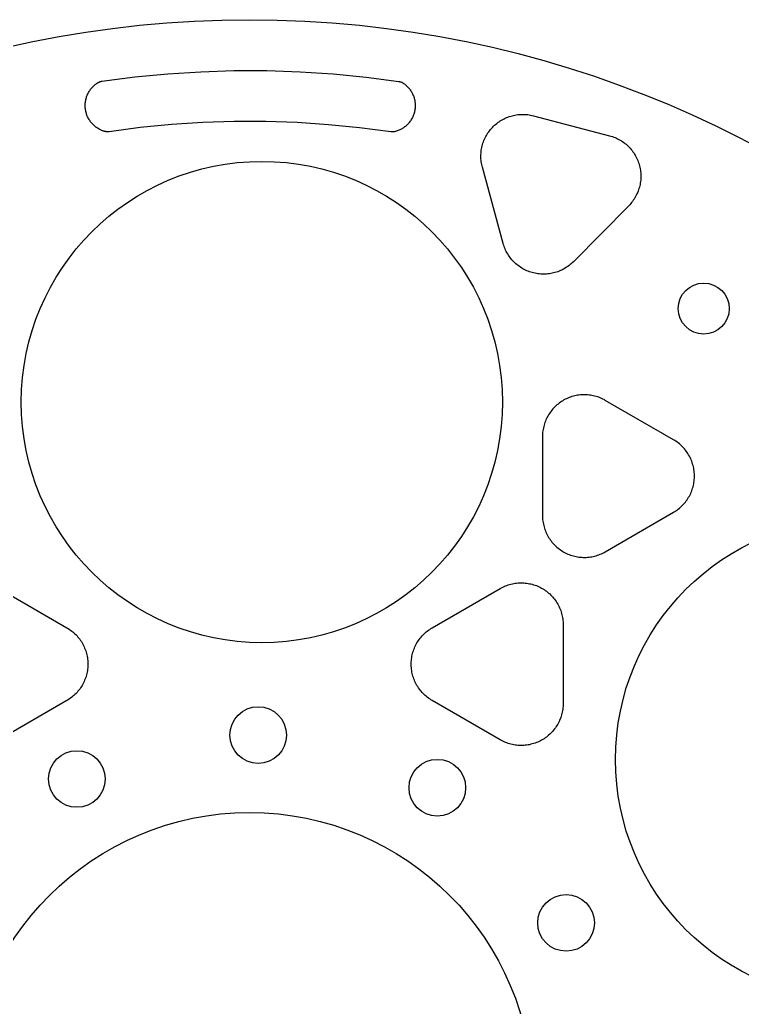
# Model space of a CAD drawing. Extents: x -4303 to -3459, y 4203 to 4583.
# Drawn here: x -4154 to -4026.3, y 4408.2 to 4582.6 of the extents above; entities that cross this region are included whole.
import ezdxf

# ---------------------------------------------------------------- set-up
doc = ezdxf.new("R2010")
doc.units = 0
doc.layers.add('DEFAULT', color=7, linetype='CONTINUOUS')

msp = doc.modelspace()

# ---------------------------------------------------------------- linework, layer by layer
at = {"layer": 'DEFAULT'}
for p, q in [((-4133.66, 4572.53), (-4127.84, 4573.09)), ((-4127.84, 4573.09), (-4122.01, 4573.47)), ((-4122.01, 4573.47), (-4116.16, 4573.65)), ((-4116.16, 4573.65), (-4110.31, 4573.65)), ((-4110.31, 4573.65), (-4104.47, 4573.45)), ((-4104.47, 4573.45), (-4098.63, 4573.07)), ((-4098.63, 4573.07), (-4092.81, 4572.5)), ((-4141.15, 4570.74), (-4141.04, 4570.86)), ((-4141.04, 4570.86), (-4140.92, 4570.97)), ((-4140.92, 4570.97), (-4140.79, 4571.08)), ((-4140.79, 4571.08), (-4140.67, 4571.19)), ((-4140.67, 4571.19), (-4140.54, 4571.29)), ((-4140.54, 4571.29), (-4140.4, 4571.39)), ((-4140.4, 4571.39), (-4140.26, 4571.48)), ((-4140.26, 4571.48), (-4140.21, 4571.52)), ((-4140.21, 4571.52), (-4140.15, 4571.55)), ((-4140.15, 4571.55), (-4140.09, 4571.58)), ((-4140.09, 4571.58), (-4140.03, 4571.61)), ((-4140.03, 4571.61), (-4139.97, 4571.64)), ((-4139.97, 4571.64), (-4139.91, 4571.67)), ((-4139.91, 4571.67), (-4139.85, 4571.69)), ((-4139.85, 4571.69), (-4139.79, 4571.71)), ((-4139.79, 4571.71), (-4139.72, 4571.73)), ((-4139.72, 4571.73), (-4139.66, 4571.75)), ((-4139.66, 4571.75), (-4139.59, 4571.76)), ((-4139.59, 4571.76), (-4139.53, 4571.77)), ((-4139.53, 4571.77), (-4139.46, 4571.78)), ((-4139.46, 4571.78), (-4133.66, 4572.53)), ((-4092.81, 4572.5), (-4087.02, 4571.74)), ((-4087.02, 4571.74), (-4086.95, 4571.73)), ((-4086.95, 4571.73), (-4086.89, 4571.72)), ((-4086.89, 4571.72), (-4086.82, 4571.7)), ((-4086.82, 4571.7), (-4086.76, 4571.69)), ((-4086.76, 4571.69), (-4086.7, 4571.67)), ((-4086.7, 4571.67), (-4086.64, 4571.65)), ((-4086.64, 4571.65), (-4086.57, 4571.62)), ((-4086.57, 4571.62), (-4086.51, 4571.6)), ((-4086.51, 4571.6), (-4086.45, 4571.57)), ((-4086.45, 4571.57), (-4086.4, 4571.54)), ((-4086.4, 4571.54), (-4086.34, 4571.51)), ((-4086.34, 4571.51), (-4086.28, 4571.48)), ((-4086.28, 4571.48), (-4086.23, 4571.44)), ((-4086.23, 4571.44), (-4086.17, 4571.41)), ((-4086.17, 4571.41), (-4086.04, 4571.31)), ((-4086.04, 4571.31), (-4085.9, 4571.21)), ((-4085.9, 4571.21), (-4085.78, 4571.1)), ((-4085.78, 4571.1), (-4085.65, 4570.99)), ((-4085.65, 4570.99), (-4085.53, 4570.88)), ((-4085.53, 4570.88), (-4085.42, 4570.76)), ((-4142.17, 4569.04), (-4142.11, 4569.2)), ((-4142.11, 4569.2), (-4142.05, 4569.35)), ((-4142.05, 4569.35), (-4141.98, 4569.5)), ((-4141.98, 4569.5), (-4141.91, 4569.65)), ((-4141.91, 4569.65), (-4141.83, 4569.8)), ((-4141.83, 4569.8), (-4141.75, 4569.94)), ((-4141.75, 4569.94), (-4141.66, 4570.08)), ((-4141.66, 4570.08), (-4141.57, 4570.22)), ((-4141.57, 4570.22), (-4141.47, 4570.36)), ((-4141.47, 4570.36), (-4141.37, 4570.49)), ((-4141.37, 4570.49), (-4141.26, 4570.61)), ((-4141.26, 4570.61), (-4141.15, 4570.74)), ((-4085.42, 4570.76), (-4085.3, 4570.64)), ((-4085.3, 4570.64), (-4085.2, 4570.51)), ((-4085.2, 4570.51), (-4085.09, 4570.38)), ((-4085.09, 4570.38), (-4085, 4570.25)), ((-4085, 4570.25), (-4084.9, 4570.11)), ((-4084.9, 4570.11), (-4084.81, 4569.97)), ((-4084.81, 4569.97), (-4084.73, 4569.83)), ((-4084.73, 4569.83), (-4084.65, 4569.68)), ((-4084.65, 4569.68), (-4084.58, 4569.53)), ((-4084.58, 4569.53), (-4084.51, 4569.38)), ((-4084.51, 4569.38), (-4084.44, 4569.23)), ((-4084.44, 4569.23), (-4084.39, 4569.07)), ((-4084.39, 4569.07), (-4084.33, 4568.91)), ((-4142.43, 4567.58), (-4142.42, 4567.74)), ((-4142.43, 4567.41), (-4142.43, 4567.58)), ((-4142.42, 4567.25), (-4142.43, 4567.41)), ((-4142.42, 4567.74), (-4142.41, 4567.91)), ((-4142.41, 4567.91), (-4142.4, 4568.07)), ((-4142.4, 4568.07), (-4142.37, 4568.24)), ((-4142.37, 4568.24), (-4142.34, 4568.4)), ((-4142.34, 4568.4), (-4142.31, 4568.56)), ((-4142.31, 4568.56), (-4142.27, 4568.72)), ((-4142.27, 4568.72), (-4142.22, 4568.88)), ((-4142.22, 4568.88), (-4142.17, 4569.04)), ((-4084.33, 4568.91), (-4084.29, 4568.75)), ((-4084.29, 4568.75), (-4084.25, 4568.59)), ((-4084.25, 4568.59), (-4084.21, 4568.43)), ((-4084.21, 4568.43), (-4084.18, 4568.27)), ((-4084.18, 4568.27), (-4084.16, 4568.1)), ((-4084.16, 4568.1), (-4084.14, 4567.94)), ((-4084.14, 4567.94), (-4084.13, 4567.77)), ((-4084.13, 4567.77), (-4084.12, 4567.61)), ((-4084.12, 4567.61), (-4084.12, 4567.44)), ((-4084.12, 4567.44), (-4084.12, 4567.27)), ((-4142.41, 4567.08), (-4142.42, 4567.25)), ((-4142.4, 4566.91), (-4142.41, 4567.08)), ((-4142.37, 4566.75), (-4142.4, 4566.91)), ((-4142.34, 4566.59), (-4142.37, 4566.75)), ((-4142.31, 4566.42), (-4142.34, 4566.59)), ((-4142.27, 4566.26), (-4142.31, 4566.42)), ((-4142.22, 4566.1), (-4142.27, 4566.26)), ((-4142.17, 4565.95), (-4142.22, 4566.1)), ((-4142.12, 4565.79), (-4142.17, 4565.95)), ((-4142.05, 4565.64), (-4142.12, 4565.79)), ((-4141.99, 4565.48), (-4142.05, 4565.64)), ((-4084.48, 4565.66), (-4084.55, 4565.51)), ((-4084.42, 4565.82), (-4084.48, 4565.66)), ((-4084.37, 4565.97), (-4084.42, 4565.82)), ((-4084.32, 4566.13), (-4084.37, 4565.97)), ((-4084.27, 4566.29), (-4084.32, 4566.13)), ((-4084.23, 4566.45), (-4084.27, 4566.29)), ((-4084.2, 4566.61), (-4084.23, 4566.45)), ((-4084.17, 4566.78), (-4084.2, 4566.61)), ((-4084.15, 4566.94), (-4084.17, 4566.78)), ((-4084.13, 4567.11), (-4084.15, 4566.94)), ((-4084.12, 4567.27), (-4084.13, 4567.11)), ((-4067.49, 4565.54), (-4067.25, 4565.61)), ((-4067.25, 4565.61), (-4067.01, 4565.68)), ((-4067.01, 4565.68), (-4066.76, 4565.74)), ((-4066.76, 4565.74), (-4066.51, 4565.8)), ((-4066.51, 4565.8), (-4066.26, 4565.84)), ((-4066.26, 4565.84), (-4066.01, 4565.88)), ((-4066.01, 4565.88), (-4065.76, 4565.9)), ((-4065.76, 4565.9), (-4065.51, 4565.92)), ((-4065.51, 4565.92), (-4065.25, 4565.93)), ((-4065.25, 4565.93), (-4065, 4565.93)), ((-4065, 4565.93), (-4064.74, 4565.92)), ((-4064.74, 4565.92), (-4064.49, 4565.9)), ((-4064.49, 4565.9), (-4064.24, 4565.88)), ((-4064.24, 4565.88), (-4063.99, 4565.84)), ((-4063.99, 4565.84), (-4063.74, 4565.8)), ((-4063.74, 4565.8), (-4063.49, 4565.75)), ((-4063.49, 4565.75), (-4063.24, 4565.69)), ((-4063.24, 4565.69), (-4049.77, 4562.16)), ((-4141.91, 4565.33), (-4141.99, 4565.48)), ((-4141.84, 4565.19), (-4141.91, 4565.33)), ((-4141.75, 4565.04), (-4141.84, 4565.19)), ((-4141.67, 4564.9), (-4141.75, 4565.04)), ((-4141.57, 4564.77), (-4141.67, 4564.9)), ((-4141.48, 4564.63), (-4141.57, 4564.77)), ((-4141.37, 4564.5), (-4141.48, 4564.63)), ((-4141.27, 4564.37), (-4141.37, 4564.5)), ((-4141.16, 4564.25), (-4141.27, 4564.37)), ((-4141.04, 4564.13), (-4141.16, 4564.25)), ((-4140.92, 4564.01), (-4141.04, 4564.13)), ((-4140.8, 4563.9), (-4140.92, 4564.01)), ((-4140.67, 4563.8), (-4140.8, 4563.9)), ((-4127.17, 4564.12), (-4132.69, 4563.59)), ((-4121.63, 4564.47), (-4127.17, 4564.12)), ((-4116.09, 4564.65), (-4121.63, 4564.47)), ((-4110.54, 4564.65), (-4116.09, 4564.65)), ((-4104.99, 4564.47), (-4110.54, 4564.65)), ((-4099.46, 4564.11), (-4104.99, 4564.47)), ((-4093.94, 4563.57), (-4099.46, 4564.11)), ((-4085.73, 4563.92), (-4085.86, 4563.81)), ((-4085.61, 4564.03), (-4085.73, 4563.92)), ((-4085.49, 4564.15), (-4085.61, 4564.03)), ((-4085.37, 4564.27), (-4085.49, 4564.15)), ((-4085.26, 4564.39), (-4085.37, 4564.27)), ((-4085.16, 4564.52), (-4085.26, 4564.39)), ((-4085.06, 4564.65), (-4085.16, 4564.52)), ((-4084.96, 4564.79), (-4085.06, 4564.65)), ((-4084.87, 4564.93), (-4084.96, 4564.79)), ((-4084.78, 4565.07), (-4084.87, 4564.93)), ((-4084.7, 4565.21), (-4084.78, 4565.07)), ((-4084.62, 4565.36), (-4084.7, 4565.21)), ((-4084.55, 4565.51), (-4084.62, 4565.36)), ((-4070.46, 4563.64), (-4070.28, 4563.82)), ((-4070.28, 4563.82), (-4070.1, 4564)), ((-4070.1, 4564), (-4069.91, 4564.17)), ((-4069.91, 4564.17), (-4069.71, 4564.33)), ((-4069.71, 4564.33), (-4069.51, 4564.48)), ((-4069.51, 4564.48), (-4069.3, 4564.63)), ((-4069.3, 4564.63), (-4069.09, 4564.77)), ((-4069.09, 4564.77), (-4068.88, 4564.9)), ((-4068.88, 4564.9), (-4068.66, 4565.03)), ((-4068.66, 4565.03), (-4068.43, 4565.15)), ((-4068.43, 4565.15), (-4068.2, 4565.26)), ((-4068.2, 4565.26), (-4067.97, 4565.36)), ((-4067.97, 4565.36), (-4067.73, 4565.45)), ((-4067.73, 4565.45), (-4067.49, 4565.54)), ((-4140.54, 4563.69), (-4140.67, 4563.8)), ((-4140.41, 4563.6), (-4140.54, 4563.69)), ((-4140.27, 4563.5), (-4140.41, 4563.6)), ((-4140.13, 4563.42), (-4140.27, 4563.5)), ((-4139.98, 4563.33), (-4140.13, 4563.42)), ((-4139.84, 4563.25), (-4139.98, 4563.33)), ((-4139.69, 4563.18), (-4139.84, 4563.25)), ((-4139.54, 4563.11), (-4139.69, 4563.18)), ((-4139.38, 4563.05), (-4139.54, 4563.11)), ((-4139.23, 4562.99), (-4139.38, 4563.05)), ((-4139.07, 4562.94), (-4139.23, 4562.99)), ((-4139, 4562.92), (-4139.07, 4562.94)), ((-4138.94, 4562.91), (-4139, 4562.92)), ((-4138.87, 4562.89), (-4138.94, 4562.91)), ((-4138.8, 4562.88), (-4138.87, 4562.89)), ((-4138.74, 4562.87), (-4138.8, 4562.88)), ((-4138.67, 4562.86), (-4138.74, 4562.87)), ((-4138.6, 4562.86), (-4138.67, 4562.86)), ((-4138.53, 4562.85), (-4138.6, 4562.86)), ((-4138.47, 4562.85), (-4138.53, 4562.85)), ((-4138.4, 4562.86), (-4138.47, 4562.85)), ((-4138.33, 4562.86), (-4138.4, 4562.86)), ((-4138.26, 4562.87), (-4138.33, 4562.86)), ((-4138.19, 4562.87), (-4138.26, 4562.87)), ((-4132.69, 4563.59), (-4138.19, 4562.87)), ((-4088.43, 4562.85), (-4093.94, 4563.57)), ((-4088.37, 4562.84), (-4088.43, 4562.85)), ((-4088.3, 4562.84), (-4088.37, 4562.84)), ((-4088.23, 4562.83), (-4088.3, 4562.84)), ((-4088.16, 4562.83), (-4088.23, 4562.83)), ((-4088.09, 4562.83), (-4088.16, 4562.83)), ((-4088.02, 4562.83), (-4088.09, 4562.83)), ((-4087.95, 4562.84), (-4088.02, 4562.83)), ((-4087.88, 4562.85), (-4087.95, 4562.84)), ((-4087.81, 4562.86), (-4087.88, 4562.85)), ((-4087.75, 4562.87), (-4087.81, 4562.86)), ((-4087.68, 4562.89), (-4087.75, 4562.87)), ((-4087.61, 4562.9), (-4087.68, 4562.89)), ((-4087.45, 4562.95), (-4087.61, 4562.9)), ((-4087.3, 4563), (-4087.45, 4562.95)), ((-4087.14, 4563.06), (-4087.3, 4563)), ((-4086.99, 4563.12), (-4087.14, 4563.06)), ((-4086.84, 4563.19), (-4086.99, 4563.12)), ((-4086.69, 4563.27), (-4086.84, 4563.19)), ((-4086.54, 4563.34), (-4086.69, 4563.27)), ((-4086.4, 4563.43), (-4086.54, 4563.34)), ((-4086.26, 4563.52), (-4086.4, 4563.43)), ((-4086.12, 4563.61), (-4086.26, 4563.52)), ((-4085.99, 4563.71), (-4086.12, 4563.61)), ((-4085.86, 4563.81), (-4085.99, 4563.71)), ((-4071.65, 4562), (-4071.53, 4562.22)), ((-4071.53, 4562.22), (-4071.4, 4562.44)), ((-4071.4, 4562.44), (-4071.26, 4562.66)), ((-4071.26, 4562.66), (-4071.11, 4562.86)), ((-4071.11, 4562.86), (-4070.96, 4563.07)), ((-4070.96, 4563.07), (-4070.8, 4563.27)), ((-4070.8, 4563.27), (-4070.64, 4563.46)), ((-4070.64, 4563.46), (-4070.46, 4563.64)), ((-4049.77, 4562.16), (-4049.53, 4562.09)), ((-4049.53, 4562.09), (-4049.29, 4562.01)), ((-4072.35, 4560.1), (-4072.29, 4560.35)), ((-4072.29, 4560.35), (-4072.22, 4560.59)), ((-4072.22, 4560.59), (-4072.15, 4560.84)), ((-4072.15, 4560.84), (-4072.06, 4561.08)), ((-4072.06, 4561.08), (-4071.97, 4561.31)), ((-4071.97, 4561.31), (-4071.87, 4561.55)), ((-4071.87, 4561.55), (-4071.76, 4561.78)), ((-4071.76, 4561.78), (-4071.65, 4562)), ((-4049.29, 4562.01), (-4049.05, 4561.93)), ((-4049.05, 4561.93), (-4048.81, 4561.83)), ((-4048.81, 4561.83), (-4048.58, 4561.73)), ((-4048.58, 4561.73), (-4048.35, 4561.62)), ((-4048.35, 4561.62), (-4048.12, 4561.5)), ((-4048.12, 4561.5), (-4047.9, 4561.38)), ((-4047.9, 4561.38), (-4047.69, 4561.25)), ((-4047.69, 4561.25), (-4047.47, 4561.11)), ((-4047.47, 4561.11), (-4047.27, 4560.96)), ((-4047.27, 4560.96), (-4047.06, 4560.81)), ((-4047.06, 4560.81), (-4046.87, 4560.65)), ((-4046.87, 4560.65), (-4046.68, 4560.48)), ((-4046.68, 4560.48), (-4046.49, 4560.3)), ((-4072.51, 4558.84), (-4072.49, 4559.1)), ((-4072.51, 4558.59), (-4072.51, 4558.84)), ((-4072.49, 4559.1), (-4072.47, 4559.35)), ((-4072.47, 4559.35), (-4072.44, 4559.6)), ((-4072.44, 4559.6), (-4072.4, 4559.85)), ((-4072.4, 4559.85), (-4072.35, 4560.1)), ((-4046.49, 4560.3), (-4046.31, 4560.12)), ((-4046.31, 4560.12), (-4046.14, 4559.94)), ((-4046.14, 4559.94), (-4045.97, 4559.75)), ((-4045.97, 4559.75), (-4045.81, 4559.55)), ((-4045.81, 4559.55), (-4045.66, 4559.34)), ((-4045.66, 4559.34), (-4045.52, 4559.14)), ((-4045.52, 4559.14), (-4045.38, 4558.92)), ((-4045.38, 4558.92), (-4045.25, 4558.71)), ((-4045.25, 4558.71), (-4045.12, 4558.48)), ((-4072.51, 4558.33), (-4072.51, 4558.59)), ((-4072.5, 4558.08), (-4072.51, 4558.33)), ((-4072.48, 4557.83), (-4072.5, 4558.08)), ((-4072.45, 4557.58), (-4072.48, 4557.83)), ((-4072.41, 4557.32), (-4072.45, 4557.58)), ((-4072.37, 4557.07), (-4072.41, 4557.32)), ((-4072.31, 4556.83), (-4072.37, 4557.07)), ((-4045.12, 4558.48), (-4045.01, 4558.26)), ((-4045.01, 4558.26), (-4044.9, 4558.03)), ((-4044.9, 4558.03), (-4044.8, 4557.79)), ((-4044.8, 4557.79), (-4044.71, 4557.56)), ((-4044.71, 4557.56), (-4044.62, 4557.32)), ((-4044.62, 4557.32), (-4044.55, 4557.08)), ((-4044.55, 4557.08), (-4044.48, 4556.83)), ((-4072.25, 4556.58), (-4072.31, 4556.83)), ((-4068.58, 4543.15), (-4072.25, 4556.58)), ((-4044.48, 4556.83), (-4044.42, 4556.58)), ((-4044.42, 4556.58), (-4044.37, 4556.33)), ((-4044.37, 4556.33), (-4044.33, 4556.08)), ((-4044.33, 4556.08), (-4044.3, 4555.83)), ((-4044.3, 4555.83), (-4044.28, 4555.58)), ((-4044.28, 4555.58), (-4044.26, 4555.33)), ((-4044.26, 4555.33), (-4044.25, 4555.07)), ((-4044.39, 4553.56), (-4044.45, 4553.31)), ((-4044.35, 4553.81), (-4044.39, 4553.56)), ((-4044.31, 4554.06), (-4044.35, 4553.81)), ((-4044.28, 4554.31), (-4044.31, 4554.06)), ((-4044.27, 4554.56), (-4044.28, 4554.31)), ((-4044.25, 4554.82), (-4044.27, 4554.56)), ((-4044.25, 4555.07), (-4044.25, 4554.82)), ((-4045.06, 4551.64), (-4045.18, 4551.42)), ((-4044.95, 4551.87), (-4045.06, 4551.64)), ((-4044.84, 4552.1), (-4044.95, 4551.87)), ((-4044.75, 4552.34), (-4044.84, 4552.1)), ((-4044.66, 4552.58), (-4044.75, 4552.34)), ((-4044.58, 4552.82), (-4044.66, 4552.58)), ((-4044.51, 4553.06), (-4044.58, 4552.82)), ((-4044.45, 4553.31), (-4044.51, 4553.06)), ((-4046.22, 4549.98), (-4046.39, 4549.8)), ((-4046.05, 4550.17), (-4046.22, 4549.98)), ((-4045.88, 4550.37), (-4046.05, 4550.17)), ((-4045.73, 4550.57), (-4045.88, 4550.37)), ((-4045.58, 4550.77), (-4045.73, 4550.57)), ((-4045.44, 4550.98), (-4045.58, 4550.77)), ((-4045.3, 4551.2), (-4045.44, 4550.98)), ((-4045.18, 4551.42), (-4045.3, 4551.2)), ((-4046.39, 4549.8), (-4056.18, 4539.9)), ((-4068.51, 4542.91), (-4068.58, 4543.15)), ((-4068.43, 4542.67), (-4068.51, 4542.91)), ((-4068.34, 4542.43), (-4068.43, 4542.67)), ((-4068.24, 4542.19), (-4068.34, 4542.43)), ((-4068.14, 4541.96), (-4068.24, 4542.19)), ((-4068.03, 4541.73), (-4068.14, 4541.96)), ((-4067.91, 4541.51), (-4068.03, 4541.73)), ((-4067.78, 4541.29), (-4067.91, 4541.51)), ((-4067.64, 4541.07), (-4067.78, 4541.29)), ((-4067.5, 4540.86), (-4067.64, 4541.07)), ((-4067.35, 4540.66), (-4067.5, 4540.86)), ((-4067.2, 4540.46), (-4067.35, 4540.66)), ((-4067.03, 4540.26), (-4067.2, 4540.46)), ((-4066.87, 4540.07), (-4067.03, 4540.26)), ((-4066.69, 4539.89), (-4066.87, 4540.07)), ((-4066.51, 4539.71), (-4066.69, 4539.89)), ((-4066.32, 4539.54), (-4066.51, 4539.71)), ((-4066.13, 4539.38), (-4066.32, 4539.54)), ((-4056.55, 4539.55), (-4056.75, 4539.39)), ((-4056.36, 4539.72), (-4056.55, 4539.55)), ((-4056.18, 4539.9), (-4056.36, 4539.72)), ((-4065.93, 4539.22), (-4066.13, 4539.38)), ((-4065.72, 4539.07), (-4065.93, 4539.22)), ((-4065.51, 4538.93), (-4065.72, 4539.07)), ((-4065.3, 4538.79), (-4065.51, 4538.93)), ((-4065.08, 4538.66), (-4065.3, 4538.79)), ((-4064.86, 4538.54), (-4065.08, 4538.66)), ((-4064.63, 4538.43), (-4064.86, 4538.54)), ((-4064.4, 4538.32), (-4064.63, 4538.43)), ((-4064.16, 4538.23), (-4064.4, 4538.32)), ((-4063.92, 4538.14), (-4064.16, 4538.23)), ((-4063.68, 4538.05), (-4063.92, 4538.14)), ((-4063.44, 4537.98), (-4063.68, 4538.05)), ((-4063.19, 4537.92), (-4063.44, 4537.98)), ((-4062.95, 4537.86), (-4063.19, 4537.92)), ((-4062.7, 4537.81), (-4062.95, 4537.86)), ((-4062.45, 4537.78), (-4062.7, 4537.81)), ((-4062.19, 4537.75), (-4062.45, 4537.78)), ((-4061.94, 4537.72), (-4062.19, 4537.75)), ((-4061.69, 4537.71), (-4061.94, 4537.72)), ((-4061.43, 4537.71), (-4061.69, 4537.71)), ((-4061.18, 4537.71), (-4061.43, 4537.71)), ((-4060.93, 4537.72), (-4061.18, 4537.71)), ((-4060.67, 4537.75), (-4060.93, 4537.72)), ((-4060.42, 4537.78), (-4060.67, 4537.75)), ((-4060.17, 4537.82), (-4060.42, 4537.78)), ((-4059.92, 4537.86), (-4060.17, 4537.82)), ((-4059.67, 4537.92), (-4059.92, 4537.86)), ((-4059.43, 4537.99), (-4059.67, 4537.92)), ((-4059.18, 4538.06), (-4059.43, 4537.99)), ((-4058.94, 4538.14), (-4059.18, 4538.06)), ((-4058.71, 4538.23), (-4058.94, 4538.14)), ((-4058.47, 4538.33), (-4058.71, 4538.23)), ((-4058.24, 4538.43), (-4058.47, 4538.33)), ((-4058.01, 4538.55), (-4058.24, 4538.43)), ((-4057.79, 4538.67), (-4058.01, 4538.55)), ((-4057.57, 4538.8), (-4057.79, 4538.67)), ((-4057.36, 4538.94), (-4057.57, 4538.8)), ((-4057.15, 4539.08), (-4057.36, 4538.94)), ((-4056.94, 4539.23), (-4057.15, 4539.08)), ((-4056.75, 4539.39), (-4056.94, 4539.23)), ((-4058.47, 4515.08), (-4058.68, 4514.93)), ((-4058.26, 4515.22), (-4058.47, 4515.08)), ((-4058.05, 4515.36), (-4058.26, 4515.22)), ((-4057.83, 4515.49), (-4058.05, 4515.36)), ((-4057.6, 4515.61), (-4057.83, 4515.49)), ((-4057.37, 4515.72), (-4057.6, 4515.61)), ((-4057.14, 4515.82), (-4057.37, 4515.72)), ((-4056.91, 4515.92), (-4057.14, 4515.82)), ((-4056.67, 4516), (-4056.91, 4515.92)), ((-4056.43, 4516.08), (-4056.67, 4516)), ((-4056.18, 4516.15), (-4056.43, 4516.08)), ((-4055.94, 4516.22), (-4056.18, 4516.15)), ((-4055.69, 4516.27), (-4055.94, 4516.22)), ((-4055.44, 4516.32), (-4055.69, 4516.27)), ((-4055.19, 4516.35), (-4055.44, 4516.32)), ((-4054.94, 4516.38), (-4055.19, 4516.35)), ((-4054.68, 4516.4), (-4054.94, 4516.38)), ((-4054.43, 4516.41), (-4054.68, 4516.4)), ((-4054.17, 4516.41), (-4054.43, 4516.41)), ((-4053.92, 4516.41), (-4054.17, 4516.41)), ((-4053.67, 4516.39), (-4053.92, 4516.41)), ((-4053.41, 4516.37), (-4053.67, 4516.39)), ((-4053.16, 4516.34), (-4053.41, 4516.37)), ((-4052.91, 4516.29), (-4053.16, 4516.34)), ((-4052.66, 4516.24), (-4052.91, 4516.29)), ((-4052.42, 4516.19), (-4052.66, 4516.24)), ((-4052.17, 4516.12), (-4052.42, 4516.19)), ((-4051.93, 4516.04), (-4052.17, 4516.12)), ((-4051.69, 4515.96), (-4051.93, 4516.04)), ((-4051.45, 4515.87), (-4051.69, 4515.96)), ((-4051.22, 4515.77), (-4051.45, 4515.87)), ((-4050.99, 4515.66), (-4051.22, 4515.77)), ((-4050.76, 4515.55), (-4050.99, 4515.66)), ((-4050.54, 4515.42), (-4050.76, 4515.55)), ((-4038.48, 4508.46), (-4050.54, 4515.42)), ((-4060.27, 4513.3), (-4060.41, 4513.09)), ((-4060.12, 4513.51), (-4060.27, 4513.3)), ((-4059.96, 4513.71), (-4060.12, 4513.51)), ((-4059.79, 4513.9), (-4059.96, 4513.71)), ((-4059.62, 4514.09), (-4059.79, 4513.9)), ((-4059.45, 4514.27), (-4059.62, 4514.09)), ((-4059.26, 4514.45), (-4059.45, 4514.27)), ((-4059.07, 4514.62), (-4059.26, 4514.45)), ((-4058.88, 4514.78), (-4059.07, 4514.62)), ((-4058.68, 4514.93), (-4058.88, 4514.78)), ((-4061.2, 4511.51), (-4061.28, 4511.27)), ((-4061.11, 4511.74), (-4061.2, 4511.51)), ((-4061.02, 4511.98), (-4061.11, 4511.74)), ((-4060.91, 4512.21), (-4061.02, 4511.98)), ((-4060.8, 4512.44), (-4060.91, 4512.21)), ((-4060.68, 4512.66), (-4060.8, 4512.44)), ((-4060.55, 4512.88), (-4060.68, 4512.66)), ((-4060.41, 4513.09), (-4060.55, 4512.88)), ((-4061.6, 4509.78), (-4061.62, 4509.52)), ((-4061.57, 4510.03), (-4061.6, 4509.78)), ((-4061.53, 4510.28), (-4061.57, 4510.03)), ((-4061.48, 4510.53), (-4061.53, 4510.28)), ((-4061.42, 4510.78), (-4061.48, 4510.53)), ((-4061.36, 4511.02), (-4061.42, 4510.78)), ((-4061.28, 4511.27), (-4061.36, 4511.02)), ((-4061.63, 4509.27), (-4061.64, 4509.02)), ((-4061.64, 4509.02), (-4061.64, 4495.09)), ((-4061.62, 4509.52), (-4061.63, 4509.27)), ((-4038.26, 4508.33), (-4038.48, 4508.46)), ((-4038.05, 4508.19), (-4038.26, 4508.33)), ((-4037.84, 4508.05), (-4038.05, 4508.19)), ((-4037.64, 4507.9), (-4037.84, 4508.05)), ((-4037.44, 4507.74), (-4037.64, 4507.9)), ((-4037.25, 4507.57), (-4037.44, 4507.74)), ((-4037.06, 4507.4), (-4037.25, 4507.57)), ((-4036.88, 4507.22), (-4037.06, 4507.4)), ((-4036.71, 4507.03), (-4036.88, 4507.22)), ((-4036.54, 4506.84), (-4036.71, 4507.03)), ((-4036.38, 4506.65), (-4036.54, 4506.84)), ((-4036.23, 4506.44), (-4036.38, 4506.65)), ((-4036.08, 4506.24), (-4036.23, 4506.44)), ((-4035.94, 4506.03), (-4036.08, 4506.24)), ((-4035.81, 4505.81), (-4035.94, 4506.03)), ((-4035.68, 4505.59), (-4035.81, 4505.81)), ((-4035.56, 4505.36), (-4035.68, 4505.59)), ((-4035.45, 4505.13), (-4035.56, 4505.36)), ((-4035.35, 4504.9), (-4035.45, 4505.13)), ((-4035.26, 4504.67), (-4035.35, 4504.9)), ((-4035.17, 4504.43), (-4035.26, 4504.67)), ((-4035.1, 4504.18), (-4035.17, 4504.43)), ((-4035.03, 4503.94), (-4035.1, 4504.18)), ((-4034.97, 4503.69), (-4035.03, 4503.94)), ((-4034.92, 4503.44), (-4034.97, 4503.69)), ((-4034.87, 4503.19), (-4034.92, 4503.44)), ((-4034.84, 4502.94), (-4034.87, 4503.19)), ((-4034.81, 4502.69), (-4034.84, 4502.94)), ((-4034.87, 4500.92), (-4034.84, 4501.17)), ((-4034.84, 4501.17), (-4034.81, 4501.42)), ((-4034.79, 4502.44), (-4034.81, 4502.69)), ((-4034.81, 4501.42), (-4034.79, 4501.68)), ((-4034.79, 4502.18), (-4034.79, 4502.44)), ((-4034.79, 4501.93), (-4034.79, 4502.18)), ((-4034.79, 4501.68), (-4034.79, 4501.93)), ((-4035.35, 4499.21), (-4035.26, 4499.45)), ((-4035.26, 4499.45), (-4035.17, 4499.69)), ((-4035.17, 4499.69), (-4035.1, 4499.93)), ((-4035.1, 4499.93), (-4035.03, 4500.17)), ((-4035.03, 4500.17), (-4034.97, 4500.42)), ((-4034.97, 4500.42), (-4034.92, 4500.67)), ((-4034.92, 4500.67), (-4034.87, 4500.92)), ((-4036.38, 4497.47), (-4036.23, 4497.67)), ((-4036.23, 4497.67), (-4036.08, 4497.87)), ((-4036.08, 4497.87), (-4035.94, 4498.09)), ((-4035.94, 4498.09), (-4035.81, 4498.3)), ((-4035.81, 4498.3), (-4035.68, 4498.52)), ((-4035.68, 4498.52), (-4035.56, 4498.75)), ((-4035.56, 4498.75), (-4035.45, 4498.98)), ((-4035.45, 4498.98), (-4035.35, 4499.21)), ((-4038.26, 4495.78), (-4038.05, 4495.92)), ((-4038.05, 4495.92), (-4037.84, 4496.06)), ((-4037.84, 4496.06), (-4037.64, 4496.22)), ((-4037.64, 4496.22), (-4037.44, 4496.38)), ((-4037.44, 4496.38), (-4037.25, 4496.54)), ((-4037.25, 4496.54), (-4037.06, 4496.71)), ((-4037.06, 4496.71), (-4036.88, 4496.89)), ((-4036.88, 4496.89), (-4036.71, 4497.08)), ((-4036.71, 4497.08), (-4036.54, 4497.27)), ((-4036.54, 4497.27), (-4036.38, 4497.47)), ((-4061.64, 4495.09), (-4061.63, 4494.84)), ((-4061.63, 4494.84), (-4061.62, 4494.59)), ((-4061.62, 4494.59), (-4061.6, 4494.33)), ((-4061.6, 4494.33), (-4061.57, 4494.08)), ((-4061.57, 4494.08), (-4061.53, 4493.83)), ((-4050.54, 4488.69), (-4038.48, 4495.65)), ((-4038.48, 4495.65), (-4038.26, 4495.78)), ((-4061.53, 4493.83), (-4061.48, 4493.58)), ((-4061.48, 4493.58), (-4061.42, 4493.33)), ((-4061.42, 4493.33), (-4061.36, 4493.09)), ((-4061.36, 4493.09), (-4061.28, 4492.85)), ((-4061.28, 4492.85), (-4061.2, 4492.6)), ((-4061.2, 4492.6), (-4061.11, 4492.37)), ((-4061.11, 4492.37), (-4061.02, 4492.13)), ((-4061.02, 4492.13), (-4060.91, 4491.9)), ((-4060.91, 4491.9), (-4060.8, 4491.67)), ((-4060.8, 4491.67), (-4060.68, 4491.45)), ((-4060.68, 4491.45), (-4060.55, 4491.23)), ((-4060.55, 4491.23), (-4060.41, 4491.02)), ((-4060.41, 4491.02), (-4060.27, 4490.81)), ((-4060.27, 4490.81), (-4060.12, 4490.6)), ((-4060.12, 4490.6), (-4059.96, 4490.41)), ((-4059.96, 4490.41), (-4059.79, 4490.21)), ((-4059.79, 4490.21), (-4059.62, 4490.02)), ((-4059.62, 4490.02), (-4059.45, 4489.84)), ((-4059.45, 4489.84), (-4059.26, 4489.67)), ((-4059.26, 4489.67), (-4059.07, 4489.5)), ((-4059.07, 4489.5), (-4058.88, 4489.33)), ((-4058.88, 4489.33), (-4058.68, 4489.18)), ((-4058.68, 4489.18), (-4058.47, 4489.03)), ((-4058.47, 4489.03), (-4058.26, 4488.89)), ((-4058.26, 4488.89), (-4058.05, 4488.75)), ((-4058.05, 4488.75), (-4057.83, 4488.63)), ((-4057.83, 4488.63), (-4057.6, 4488.51)), ((-4057.6, 4488.51), (-4057.37, 4488.4)), ((-4057.37, 4488.4), (-4057.14, 4488.29)), ((-4057.14, 4488.29), (-4056.91, 4488.2)), ((-4056.91, 4488.2), (-4056.67, 4488.11)), ((-4056.67, 4488.11), (-4056.43, 4488.03)), ((-4056.43, 4488.03), (-4056.18, 4487.96)), ((-4056.18, 4487.96), (-4055.94, 4487.9)), ((-4055.94, 4487.9), (-4055.69, 4487.84)), ((-4055.69, 4487.84), (-4055.44, 4487.8)), ((-4055.44, 4487.8), (-4055.19, 4487.76)), ((-4055.19, 4487.76), (-4054.94, 4487.73)), ((-4054.94, 4487.73), (-4054.68, 4487.71)), ((-4054.68, 4487.71), (-4054.43, 4487.7)), ((-4054.43, 4487.7), (-4054.17, 4487.7)), ((-4054.17, 4487.7), (-4053.92, 4487.7)), ((-4053.92, 4487.7), (-4053.67, 4487.72)), ((-4053.67, 4487.72), (-4053.41, 4487.74)), ((-4053.41, 4487.74), (-4053.16, 4487.78)), ((-4053.16, 4487.78), (-4052.91, 4487.82)), ((-4052.91, 4487.82), (-4052.66, 4487.87)), ((-4052.66, 4487.87), (-4052.42, 4487.93)), ((-4052.42, 4487.93), (-4052.17, 4487.99)), ((-4052.17, 4487.99), (-4051.93, 4488.07)), ((-4051.93, 4488.07), (-4051.69, 4488.15)), ((-4051.69, 4488.15), (-4051.45, 4488.24)), ((-4051.45, 4488.24), (-4051.22, 4488.34)), ((-4051.22, 4488.34), (-4050.99, 4488.45)), ((-4050.99, 4488.45), (-4050.76, 4488.57)), ((-4050.76, 4488.57), (-4050.54, 4488.69)), ((-4157.71, 4482.21), (-4145.65, 4475.25)), ((-4081.13, 4475.25), (-4069.08, 4482.21)), ((-4069.08, 4482.21), (-4068.85, 4482.33)), ((-4068.85, 4482.33), (-4068.63, 4482.45)), ((-4068.63, 4482.45), (-4068.4, 4482.55)), ((-4068.4, 4482.55), (-4068.16, 4482.65)), ((-4068.16, 4482.65), (-4067.93, 4482.74)), ((-4067.93, 4482.74), (-4067.69, 4482.83)), ((-4067.69, 4482.83), (-4067.45, 4482.9)), ((-4067.45, 4482.9), (-4067.2, 4482.97)), ((-4067.2, 4482.97), (-4066.95, 4483.03)), ((-4066.95, 4483.03), (-4066.7, 4483.08)), ((-4066.7, 4483.08), (-4066.45, 4483.12)), ((-4066.45, 4483.12), (-4066.2, 4483.15)), ((-4066.2, 4483.15), (-4065.95, 4483.18)), ((-4065.95, 4483.18), (-4065.7, 4483.19)), ((-4065.7, 4483.19), (-4065.44, 4483.2)), ((-4065.44, 4483.2), (-4065.19, 4483.2)), ((-4065.19, 4483.2), (-4064.93, 4483.18)), ((-4064.93, 4483.18), (-4064.68, 4483.16)), ((-4064.68, 4483.16), (-4064.43, 4483.14)), ((-4064.43, 4483.14), (-4064.18, 4483.1)), ((-4064.18, 4483.1), (-4063.93, 4483.05)), ((-4063.93, 4483.05), (-4063.68, 4483)), ((-4063.68, 4483), (-4063.43, 4482.94)), ((-4063.43, 4482.94), (-4063.19, 4482.87)), ((-4063.19, 4482.87), (-4062.95, 4482.79)), ((-4062.95, 4482.79), (-4062.71, 4482.7)), ((-4062.71, 4482.7), (-4062.47, 4482.6)), ((-4062.47, 4482.6), (-4062.24, 4482.5)), ((-4062.24, 4482.5), (-4062.01, 4482.39)), ((-4062.01, 4482.39), (-4061.79, 4482.27)), ((-4061.79, 4482.27), (-4061.57, 4482.14)), ((-4061.57, 4482.14), (-4061.35, 4482.01)), ((-4061.35, 4482.01), (-4061.14, 4481.87)), ((-4061.14, 4481.87), (-4060.94, 4481.72)), ((-4060.94, 4481.72), (-4060.74, 4481.56)), ((-4060.74, 4481.56), (-4060.54, 4481.4)), ((-4060.54, 4481.4), (-4060.35, 4481.23)), ((-4060.35, 4481.23), (-4060.17, 4481.05)), ((-4060.17, 4481.05), (-4059.99, 4480.87)), ((-4059.99, 4480.87), (-4059.82, 4480.68)), ((-4059.82, 4480.68), (-4059.66, 4480.49)), ((-4059.66, 4480.49), (-4059.5, 4480.29)), ((-4059.5, 4480.29), (-4059.35, 4480.09)), ((-4059.35, 4480.09), (-4059.21, 4479.88)), ((-4059.21, 4479.88), (-4059.07, 4479.66)), ((-4059.07, 4479.66), (-4058.94, 4479.44)), ((-4058.94, 4479.44), (-4058.82, 4479.22)), ((-4058.82, 4479.22), (-4058.71, 4478.99)), ((-4058.71, 4478.99), (-4058.6, 4478.76)), ((-4058.6, 4478.76), (-4058.5, 4478.53)), ((-4058.5, 4478.53), (-4058.41, 4478.29)), ((-4058.41, 4478.29), (-4058.33, 4478.05)), ((-4058.33, 4478.05), (-4058.26, 4477.81)), ((-4058.26, 4477.81), (-4058.19, 4477.56)), ((-4058.19, 4477.56), (-4058.14, 4477.31)), ((-4058.14, 4477.31), (-4058.09, 4477.06)), ((-4058.09, 4477.06), (-4058.05, 4476.81)), ((-4058.05, 4476.81), (-4058.02, 4476.56)), ((-4145.65, 4475.25), (-4145.43, 4475.11)), ((-4145.43, 4475.11), (-4145.22, 4474.98)), ((-4145.22, 4474.98), (-4145.01, 4474.83)), ((-4081.77, 4474.83), (-4081.56, 4474.98)), ((-4081.56, 4474.98), (-4081.35, 4475.11)), ((-4081.35, 4475.11), (-4081.13, 4475.25)), ((-4058.02, 4476.56), (-4058, 4476.31)), ((-4058, 4476.31), (-4057.98, 4476.05)), ((-4057.98, 4476.05), (-4057.98, 4475.8)), ((-4057.98, 4475.8), (-4057.98, 4461.88)), ((-4145.01, 4474.83), (-4144.81, 4474.68)), ((-4144.81, 4474.68), (-4144.61, 4474.52)), ((-4144.61, 4474.52), (-4144.42, 4474.35)), ((-4144.42, 4474.35), (-4144.23, 4474.18)), ((-4144.23, 4474.18), (-4144.05, 4474)), ((-4144.05, 4474), (-4143.87, 4473.82)), ((-4143.87, 4473.82), (-4143.71, 4473.63)), ((-4143.71, 4473.63), (-4143.55, 4473.43)), ((-4143.55, 4473.43), (-4143.39, 4473.23)), ((-4143.39, 4473.23), (-4143.24, 4473.02)), ((-4083.54, 4473.02), (-4083.39, 4473.23)), ((-4083.39, 4473.23), (-4083.24, 4473.43)), ((-4083.24, 4473.43), (-4083.07, 4473.63)), ((-4083.07, 4473.63), (-4082.91, 4473.82)), ((-4082.91, 4473.82), (-4082.73, 4474)), ((-4082.73, 4474), (-4082.55, 4474.18)), ((-4082.55, 4474.18), (-4082.37, 4474.35)), ((-4082.37, 4474.35), (-4082.17, 4474.52)), ((-4082.17, 4474.52), (-4081.98, 4474.68)), ((-4081.98, 4474.68), (-4081.77, 4474.83)), ((-4143.24, 4473.02), (-4143.1, 4472.81)), ((-4143.1, 4472.81), (-4142.97, 4472.59)), ((-4142.97, 4472.59), (-4142.85, 4472.37)), ((-4142.85, 4472.37), (-4142.73, 4472.15)), ((-4142.73, 4472.15), (-4142.62, 4471.92)), ((-4142.62, 4471.92), (-4142.52, 4471.68)), ((-4142.52, 4471.68), (-4142.42, 4471.45)), ((-4142.42, 4471.45), (-4142.34, 4471.21)), ((-4084.44, 4471.21), (-4084.36, 4471.45)), ((-4084.36, 4471.45), (-4084.26, 4471.68)), ((-4084.26, 4471.68), (-4084.16, 4471.92)), ((-4084.16, 4471.92), (-4084.05, 4472.15)), ((-4084.05, 4472.15), (-4083.93, 4472.37)), ((-4083.93, 4472.37), (-4083.81, 4472.59)), ((-4083.81, 4472.59), (-4083.68, 4472.81)), ((-4083.68, 4472.81), (-4083.54, 4473.02)), ((-4142.34, 4471.21), (-4142.26, 4470.97)), ((-4142.26, 4470.97), (-4142.19, 4470.72)), ((-4142.19, 4470.72), (-4142.13, 4470.48)), ((-4142.13, 4470.48), (-4142.08, 4470.23)), ((-4142.08, 4470.23), (-4142.04, 4469.98)), ((-4142.04, 4469.98), (-4142, 4469.73)), ((-4142, 4469.73), (-4141.98, 4469.47)), ((-4084.8, 4469.47), (-4084.78, 4469.73)), ((-4084.78, 4469.73), (-4084.74, 4469.98)), ((-4084.74, 4469.98), (-4084.7, 4470.23)), ((-4084.7, 4470.23), (-4084.65, 4470.48)), ((-4084.65, 4470.48), (-4084.59, 4470.72)), ((-4084.59, 4470.72), (-4084.52, 4470.97)), ((-4084.52, 4470.97), (-4084.44, 4471.21)), ((-4142, 4467.95), (-4142.04, 4467.7)), ((-4141.98, 4468.21), (-4142, 4467.95)), ((-4141.98, 4469.47), (-4141.96, 4469.22)), ((-4141.96, 4468.46), (-4141.98, 4468.21)), ((-4141.96, 4469.22), (-4141.95, 4468.97)), ((-4141.95, 4468.71), (-4141.96, 4468.46)), ((-4141.95, 4468.97), (-4141.95, 4468.71)), ((-4084.83, 4468.97), (-4084.82, 4469.22)), ((-4084.83, 4468.71), (-4084.83, 4468.97)), ((-4084.82, 4468.46), (-4084.83, 4468.71)), ((-4084.82, 4469.22), (-4084.8, 4469.47)), ((-4084.8, 4468.21), (-4084.82, 4468.46)), ((-4084.78, 4467.95), (-4084.8, 4468.21)), ((-4084.74, 4467.7), (-4084.78, 4467.95)), ((-4142.42, 4466.23), (-4142.52, 4465.99)), ((-4142.34, 4466.47), (-4142.42, 4466.23)), ((-4142.26, 4466.71), (-4142.34, 4466.47)), ((-4142.19, 4466.96), (-4142.26, 4466.71)), ((-4142.13, 4467.2), (-4142.19, 4466.96)), ((-4142.08, 4467.45), (-4142.13, 4467.2)), ((-4142.04, 4467.7), (-4142.08, 4467.45)), ((-4084.7, 4467.45), (-4084.74, 4467.7)), ((-4084.65, 4467.2), (-4084.7, 4467.45)), ((-4084.59, 4466.96), (-4084.65, 4467.2)), ((-4084.52, 4466.71), (-4084.59, 4466.96)), ((-4084.44, 4466.47), (-4084.52, 4466.71)), ((-4084.36, 4466.23), (-4084.44, 4466.47)), ((-4084.26, 4465.99), (-4084.36, 4466.23)), ((-4143.39, 4464.45), (-4143.55, 4464.25)), ((-4143.24, 4464.66), (-4143.39, 4464.45)), ((-4143.1, 4464.87), (-4143.24, 4464.66)), ((-4142.97, 4465.09), (-4143.1, 4464.87)), ((-4142.85, 4465.31), (-4142.97, 4465.09)), ((-4142.73, 4465.53), (-4142.85, 4465.31)), ((-4142.62, 4465.76), (-4142.73, 4465.53)), ((-4142.52, 4465.99), (-4142.62, 4465.76)), ((-4084.16, 4465.76), (-4084.26, 4465.99)), ((-4084.05, 4465.53), (-4084.16, 4465.76)), ((-4083.93, 4465.31), (-4084.05, 4465.53)), ((-4083.81, 4465.09), (-4083.93, 4465.31)), ((-4083.68, 4464.87), (-4083.81, 4465.09)), ((-4083.54, 4464.66), (-4083.68, 4464.87)), ((-4083.39, 4464.45), (-4083.54, 4464.66)), ((-4083.24, 4464.25), (-4083.39, 4464.45)), ((-4145.22, 4462.7), (-4145.43, 4462.56)), ((-4145.01, 4462.85), (-4145.22, 4462.7)), ((-4144.81, 4463), (-4145.01, 4462.85)), ((-4144.61, 4463.16), (-4144.81, 4463)), ((-4144.42, 4463.33), (-4144.61, 4463.16)), ((-4144.23, 4463.5), (-4144.42, 4463.33)), ((-4144.05, 4463.68), (-4144.23, 4463.5)), ((-4143.87, 4463.86), (-4144.05, 4463.68)), ((-4143.71, 4464.05), (-4143.87, 4463.86)), ((-4143.55, 4464.25), (-4143.71, 4464.05)), ((-4083.07, 4464.05), (-4083.24, 4464.25)), ((-4082.91, 4463.86), (-4083.07, 4464.05)), ((-4082.73, 4463.68), (-4082.91, 4463.86)), ((-4082.55, 4463.5), (-4082.73, 4463.68)), ((-4082.37, 4463.33), (-4082.55, 4463.5)), ((-4082.17, 4463.16), (-4082.37, 4463.33)), ((-4081.98, 4463), (-4082.17, 4463.16)), ((-4081.77, 4462.85), (-4081.98, 4463)), ((-4081.56, 4462.7), (-4081.77, 4462.85)), ((-4081.35, 4462.56), (-4081.56, 4462.7)), ((-4145.65, 4462.43), (-4157.71, 4455.47)), ((-4145.43, 4462.56), (-4145.65, 4462.43)), ((-4081.13, 4462.43), (-4081.35, 4462.56)), ((-4069.08, 4455.47), (-4081.13, 4462.43)), ((-4058.02, 4461.12), (-4058.05, 4460.87)), ((-4058, 4461.37), (-4058.02, 4461.12)), ((-4057.98, 4461.62), (-4058, 4461.37)), ((-4057.98, 4461.88), (-4057.98, 4461.62)), ((-4058.41, 4459.39), (-4058.5, 4459.15)), ((-4058.33, 4459.63), (-4058.41, 4459.39)), ((-4058.26, 4459.87), (-4058.33, 4459.63)), ((-4058.19, 4460.12), (-4058.26, 4459.87)), ((-4058.14, 4460.37), (-4058.19, 4460.12)), ((-4058.09, 4460.61), (-4058.14, 4460.37)), ((-4058.05, 4460.87), (-4058.09, 4460.61)), ((-4059.35, 4457.59), (-4059.5, 4457.39)), ((-4059.21, 4457.8), (-4059.35, 4457.59)), ((-4059.07, 4458.02), (-4059.21, 4457.8)), ((-4058.94, 4458.23), (-4059.07, 4458.02)), ((-4058.82, 4458.46), (-4058.94, 4458.23)), ((-4058.71, 4458.69), (-4058.82, 4458.46)), ((-4058.6, 4458.92), (-4058.71, 4458.69)), ((-4058.5, 4459.15), (-4058.6, 4458.92)), ((-4061.14, 4455.81), (-4061.35, 4455.67)), ((-4060.94, 4455.96), (-4061.14, 4455.81)), ((-4060.74, 4456.12), (-4060.94, 4455.96)), ((-4060.54, 4456.28), (-4060.74, 4456.12)), ((-4060.35, 4456.45), (-4060.54, 4456.28)), ((-4060.17, 4456.63), (-4060.35, 4456.45)), ((-4059.99, 4456.81), (-4060.17, 4456.63)), ((-4059.82, 4456.99), (-4059.99, 4456.81)), ((-4059.66, 4457.19), (-4059.82, 4456.99)), ((-4059.5, 4457.39), (-4059.66, 4457.19)), ((-4068.85, 4455.35), (-4069.08, 4455.47)), ((-4068.63, 4455.23), (-4068.85, 4455.35)), ((-4068.4, 4455.13), (-4068.63, 4455.23)), ((-4068.16, 4455.03), (-4068.4, 4455.13)), ((-4067.93, 4454.93), (-4068.16, 4455.03)), ((-4067.69, 4454.85), (-4067.93, 4454.93)), ((-4067.45, 4454.78), (-4067.69, 4454.85)), ((-4067.2, 4454.71), (-4067.45, 4454.78)), ((-4066.95, 4454.65), (-4067.2, 4454.71)), ((-4066.7, 4454.6), (-4066.95, 4454.65)), ((-4066.45, 4454.56), (-4066.7, 4454.6)), ((-4066.2, 4454.53), (-4066.45, 4454.56)), ((-4065.95, 4454.5), (-4066.2, 4454.53)), ((-4065.7, 4454.49), (-4065.95, 4454.5)), ((-4065.44, 4454.48), (-4065.7, 4454.49)), ((-4065.19, 4454.48), (-4065.44, 4454.48)), ((-4064.93, 4454.49), (-4065.19, 4454.48)), ((-4064.68, 4454.51), (-4064.93, 4454.49)), ((-4064.43, 4454.54), (-4064.68, 4454.51)), ((-4064.18, 4454.58), (-4064.43, 4454.54)), ((-4063.93, 4454.62), (-4064.18, 4454.58)), ((-4063.68, 4454.68), (-4063.93, 4454.62)), ((-4063.43, 4454.74), (-4063.68, 4454.68)), ((-4063.19, 4454.81), (-4063.43, 4454.74)), ((-4062.95, 4454.89), (-4063.19, 4454.81)), ((-4062.71, 4454.98), (-4062.95, 4454.89)), ((-4062.47, 4455.07), (-4062.71, 4454.98)), ((-4062.24, 4455.18), (-4062.47, 4455.07)), ((-4062.01, 4455.29), (-4062.24, 4455.18)), ((-4061.79, 4455.41), (-4062.01, 4455.29)), ((-4061.57, 4455.54), (-4061.79, 4455.41)), ((-4061.35, 4455.67), (-4061.57, 4455.54))]:
    msp.add_line(p, q, dxfattribs=at)
for centre, radius in [((-4113.39, 4392.64), 190), ((-4111.21, 4515.13), 42.5), ((-4033.14, 4531.64), 4.5), ((-4006.23, 4452), 42.5), ((-4111.85, 4456.32), 5), ((-4143.9, 4448.56), 5), ((-4080.21, 4447.02), 5), ((-4113.39, 4392.64), 50), ((-4057.47, 4423.14), 5)]:
    msp.add_circle(centre, radius, dxfattribs=at)

doc.saveas('drawing.dxf')
